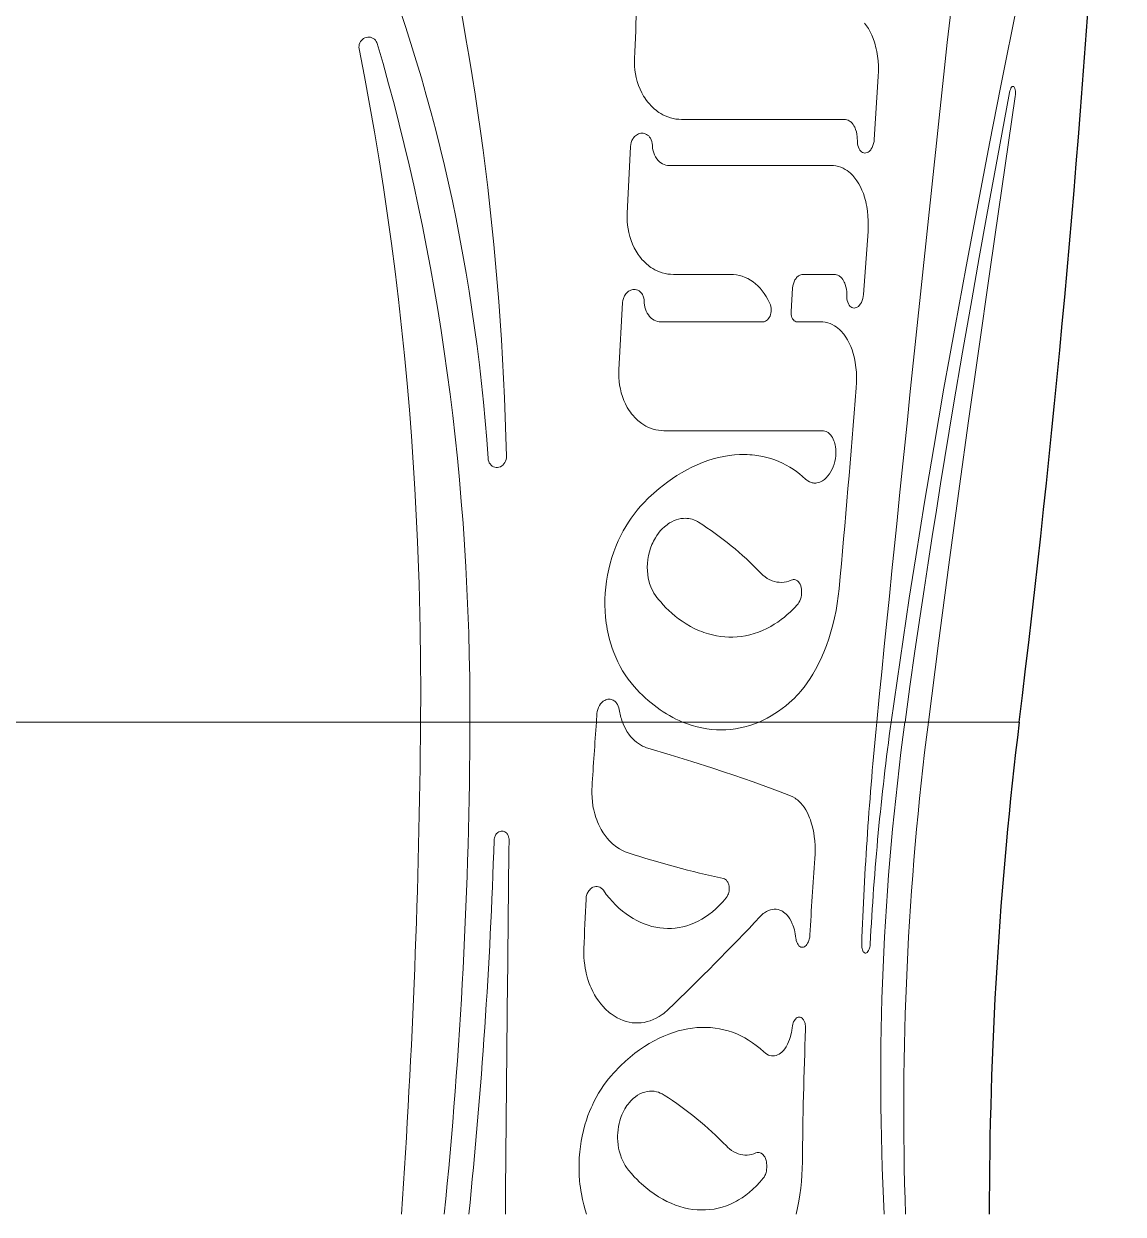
# Model space of a CAD drawing. Extents: x -234 to 800, y -95 to 506.
# Drawn here: x 626.16 to 658.99, y 82.52 to 118.06 of the extents above; entities that cross this region are included whole.
import ezdxf

# ---------------------------------------------------------------- set-up
doc = ezdxf.new("R2010")
doc.units = 0
doc.header["$LTSCALE"] = 7
doc.header["$MEASUREMENT"] = 0
doc.layers.add('3', color=3, linetype='CONTINUOUS', lineweight=30)
doc.layers.add('8', color=252, linetype='CONTINUOUS', lineweight=15)

msp = doc.modelspace()

# ---------------------------------------------------------------- linework, layer by layer
at = {"layer": '3'}
for centre, radius, start, end in [((239.9912, 148.1247), 419, 353.02135, 0), ((775.9112, 82.5247), 120.92, 173.02135, 180)]:
    msp.add_arc(centre, radius, start, end, dxfattribs=at)
at = {"layer": '8', "lineweight": 13, "ltscale": 0.046924}
msp.add_line((651.6764, 116.4833), (651.558, 114.61), dxfattribs=at)
at = {"layer": '8', "lineweight": 13, "ltscale": 0.121439}
msp.add_line((650.6637, 115.2045), (645.8061, 115.2045), dxfattribs=at)
at = {"layer": '8', "lineweight": 13, "ltscale": 0.050277}
msp.add_line((644.183, 112.3915), (644.2807, 114.4002), dxfattribs=at)
at = {"layer": '8', "lineweight": 13, "ltscale": 0.120695}
msp.add_line((645.4388, 113.8275), (650.2666, 113.8275), dxfattribs=at)
at = {"layer": '8', "lineweight": 13, "ltscale": 0.046953}
msp.add_line((651.3714, 111.8561), (651.2361, 109.9828), dxfattribs=at)
at = {"layer": '8', "lineweight": 13, "ltscale": 0.042661}
msp.add_line((647.2662, 110.5773), (645.5598, 110.5773), dxfattribs=at)
at = {"layer": '8', "lineweight": 13, "ltscale": 0.023399}
msp.add_line((650.3584, 110.5773), (649.4225, 110.5773), dxfattribs=at)
at = {"layer": '8', "lineweight": 13, "ltscale": 0.017475}
msp.add_line((649.1204, 110.1717), (649.0728, 109.4743), dxfattribs=at)
at = {"layer": '8', "lineweight": 13, "ltscale": 0.050294}
msp.add_line((643.9343, 107.7265), (644.0451, 109.7352), dxfattribs=at)
at = {"layer": '8', "lineweight": 13, "ltscale": 0.076218}
msp.add_line((645.1844, 109.1625), (648.2331, 109.1625), dxfattribs=at)
at = {"layer": '8', "lineweight": 13, "ltscale": 0.017216}
msp.add_line((649.2619, 109.1625), (649.9506, 109.1625), dxfattribs=at)
at = {"layer": '8', "lineweight": 13, "ltscale": 0.118176}
msp.add_line((650.0054, 105.9123), (645.2784, 105.9123), dxfattribs=at)
at = {"layer": '8', "lineweight": 13, "ltscale": 0.00641}
msp.add_line((643.2607, 97.2165), (643.279, 97.4722), dxfattribs=at)
at = {"layer": '8', "lineweight": 13}
msp.add_line((655.887, 97.2165), (610.9186, 97.2165), dxfattribs=at)
for points in [[(656.3682, 121.416), (655.8519, 118.7981), (655.3301, 116.1574), (655.0129, 114.5379), (654.6982, 112.9112), (654.4987, 111.8652), (654.3012, 110.8166), (653.9697, 109.021), (653.8035, 108.1013), (653.6397, 107.18), (653.4851, 106.2959), (653.333, 105.4105), (653.0599, 103.7785), (652.9268, 102.9609), (652.796, 102.1425), (652.6045, 100.9133), (652.4186, 99.6824), (652.2384, 98.4501), (652.0642, 97.2165)], [(651.2643, 118.0827), (651.3259, 118.0014), (651.3828, 117.9137), (651.435, 117.8202), (651.4822, 117.7214), (651.5245, 117.6178), (651.5618, 117.5099), (651.5815, 117.4442), (651.5995, 117.3774), (651.6161, 117.3076), (651.6308, 117.2368), (651.6544, 117.0944), (651.6708, 116.9492), (651.6801, 116.802), (651.6822, 116.7226), (651.6822, 116.643), (651.6764, 116.4833)], [(636.178, 117.3136), (636.1728, 117.3571), (636.1744, 117.4016), (636.1827, 117.4457), (636.1972, 117.4879), (636.2179, 117.5272), (636.2441, 117.5627), (636.2755, 117.5939), (636.3112, 117.62), (636.3504, 117.6405), (636.3918, 117.6546), (636.4339, 117.6619), (636.4764, 117.6625), (636.5186, 117.6563), (636.5598, 117.6435), (636.5983, 117.6246), (636.633, 117.5999), (636.6634, 117.5699), (636.6889, 117.5353), (636.7067, 117.5017), (636.7199, 117.466)], [(638.0127, 97.2165), (638.0162, 98.1368), (638.0119, 99.057), (637.9997, 99.9768), (637.9796, 100.8964), (637.9665, 101.356), (637.9514, 101.8156), (637.9208, 102.6031), (637.8842, 103.3902), (637.8416, 104.1769), (637.7928, 104.9631), (637.7379, 105.7489), (637.6769, 106.534), (637.6096, 107.3186), (637.5307, 108.1569), (637.4446, 108.9945), (637.3512, 109.8312), (637.2506, 110.667), (637.1426, 111.5018), (637.0272, 112.3355), (636.9044, 113.1682), (636.7741, 113.9998), (636.6364, 114.8302), (636.4911, 115.6593), (636.3383, 116.4871), (636.178, 117.3136)], [(645.8061, 115.2045), (645.7216, 115.2076), (645.6375, 115.2168), (645.5541, 115.232), (645.4717, 115.2533), (645.3905, 115.2805), (645.311, 115.3135), (645.2487, 115.3439), (645.1878, 115.3779), (645.1284, 115.4153), (645.0849, 115.4455), (645.0424, 115.4775), (645.0008, 115.5114), (644.9602, 115.5471), (644.8998, 115.6055), (644.8422, 115.6677), (644.7876, 115.7335), (644.7361, 115.8027), (644.7036, 115.8507), (644.6726, 115.9), (644.6151, 116.0023), (644.564, 116.1093), (644.5195, 116.2204), (644.4817, 116.335), (644.4507, 116.4525), (644.4283, 116.5633), (644.412, 116.6758), (644.4017, 116.7895), (644.3975, 116.904), (644.3995, 117.0187)], [(652.4761, 97.2165), (652.6228, 98.2731), (652.7733, 99.329), (652.9276, 100.3839), (653.0457, 101.1744), (653.1659, 101.9643), (653.288, 102.7535), (653.4121, 103.542), (653.5382, 104.3296), (653.666, 105.1164), (653.9269, 106.6873), (654.1943, 108.254), (654.4674, 109.8163), (654.6931, 111.0837), (654.9216, 112.3477), (655.2959, 114.3877), (655.5976, 116.012)], [(655.768, 115.8857), (655.2676, 112.4539), (655.0188, 110.7333), (654.6494, 108.1473), (654.3761, 106.2042), (654.1068, 104.2585), (653.7885, 101.9134), (653.4772, 99.5658), (653.1733, 97.2165)], [(655.5976, 116.012), (655.6084, 116.0596), (655.6225, 116.1024), (655.6399, 116.1398), (655.6572, 116.1652), (655.6664, 116.1752), (655.676, 116.183), (655.6855, 116.1883), (655.695, 116.1911), (655.7094, 116.1902), (655.7232, 116.183), (655.7357, 116.17), (655.7466, 116.1521), (655.7559, 116.1298), (655.7661, 116.0916), (655.7725, 116.0488), (655.7753, 116.0022), (655.7741, 115.944), (655.768, 115.8857)], [(651.0528, 114.5791), (651.0524, 114.6311), (651.0494, 114.6825), (651.0397, 114.761), (651.0237, 114.8366), (651.0015, 114.9084), (650.988, 114.9425), (650.9731, 114.9752), (650.9508, 115.0162), (650.926, 115.0541), (650.8987, 115.0885), (650.8787, 115.1098), (650.8577, 115.1291), (650.8359, 115.1464), (650.8132, 115.1615), (650.7776, 115.1802), (650.7406, 115.1937), (650.7025, 115.2018), (650.6637, 115.2045)], [(644.2807, 114.4002), (644.2875, 114.4605), (644.302, 114.5197), (644.3121, 114.5487), (644.3241, 114.5767), (644.3377, 114.6034), (644.3529, 114.6289), (644.3756, 114.6606), (644.401, 114.6898), (644.4286, 114.7159), (644.4578, 114.7383), (644.4887, 114.7571), (644.521, 114.7721), (644.5539, 114.7831), (644.5876, 114.79), (644.6214, 114.7928), (644.6546, 114.7914), (644.6874, 114.7858), (644.7194, 114.7761), (644.7564, 114.7592), (644.7909, 114.7369), (644.8224, 114.7097), (644.8504, 114.678), (644.8747, 114.6424), (644.8987, 114.5947), (644.9164, 114.5434), (644.9275, 114.4892), (644.9321, 114.4335)], [(644.9321, 114.4335), (644.9347, 114.3841), (644.9403, 114.3352), (644.9532, 114.2687), (644.9719, 114.2044), (644.9963, 114.1429), (645.0261, 114.0851), (645.0611, 114.0315), (645.101, 113.9829), (645.1453, 113.94), (645.1889, 113.9065), (645.2352, 113.8785), (645.2839, 113.8564), (645.3344, 113.8404), (645.3863, 113.8308), (645.4388, 113.8275)], [(651.558, 114.61), (651.5509, 114.5471), (651.538, 114.4851), (651.5196, 114.426), (651.4957, 114.3709), (651.4675, 114.3221), (651.4516, 114.2999), (651.4348, 114.2796), (651.4062, 114.2515), (651.3755, 114.229), (651.3432, 114.2126), (651.31, 114.203), (651.2757, 114.2005), (651.242, 114.2056), (651.2094, 114.2182), (651.1801, 114.2367), (651.1531, 114.2611), (651.1289, 114.2909), (651.1078, 114.3252), (651.0858, 114.3739), (651.0693, 114.4271), (651.0596, 114.4762), (651.0541, 114.5272), (651.0528, 114.5791)], [(650.2666, 113.8275), (650.3412, 113.8242), (650.4149, 113.8142), (650.4873, 113.7976), (650.5581, 113.7744), (650.6272, 113.7448), (650.6941, 113.7088), (650.746, 113.6756), (650.7963, 113.6387), (650.8449, 113.598), (650.88, 113.5654), (650.9141, 113.5307), (650.9474, 113.4939), (650.9796, 113.4553), (651.0397, 113.3739), (651.0952, 113.2862), (651.1458, 113.1926), (651.1916, 113.0938), (651.2324, 112.9901), (651.2683, 112.8823), (651.287, 112.817), (651.304, 112.7505), (651.3198, 112.6804), (651.3337, 112.6093), (651.3556, 112.467), (651.3704, 112.322), (651.3782, 112.1749), (651.3795, 112.0955), (651.3788, 112.0158), (651.3714, 111.8561)], [(645.5598, 110.5773), (645.4763, 110.5804), (645.3933, 110.5896), (645.311, 110.6048), (645.2297, 110.6261), (645.1497, 110.6533), (645.0714, 110.6863), (645.0101, 110.7168), (644.9501, 110.7508), (644.8917, 110.7882), (644.849, 110.8184), (644.8073, 110.8503), (644.7664, 110.8843), (644.7265, 110.92), (644.6737, 110.9717), (644.623, 111.0265), (644.5747, 111.0842), (644.5401, 111.1292), (644.5069, 111.1758), (644.4448, 111.273), (644.3888, 111.3754), (644.3391, 111.4824), (644.2959, 111.5933), (644.2594, 111.7078), (644.2297, 111.8252), (644.2084, 111.936), (644.193, 112.0485), (644.1836, 112.1623), (644.1803, 112.2768), (644.183, 112.3915)], [(648.455, 109.6686), (648.4184, 109.7517), (648.3784, 109.8321), (648.3275, 109.9224), (648.2723, 110.0082), (648.213, 110.089), (648.1496, 110.1646), (648.0821, 110.2349), (648.0125, 110.2981), (647.9394, 110.3554), (647.8633, 110.4065), (647.7842, 110.4513), (647.7026, 110.4895), (647.6186, 110.521), (647.5327, 110.5456), (647.445, 110.5632), (647.3561, 110.5738), (647.2662, 110.5773)], [(649.4225, 110.5773), (649.3944, 110.5752), (649.3661, 110.5687), (649.3382, 110.5581), (649.3178, 110.5476), (649.2981, 110.5351), (649.2779, 110.5196), (649.2585, 110.502), (649.2394, 110.4818), (649.2215, 110.4596), (649.1899, 110.4113), (649.1637, 110.3577), (649.1428, 110.2982), (649.1282, 110.2355), (649.1204, 110.1717)], [(650.7369, 109.9519), (650.737, 110.0039), (650.7345, 110.0554), (650.7257, 110.1337), (650.7106, 110.2093), (650.6894, 110.2811), (650.6764, 110.3152), (650.6619, 110.3478), (650.6403, 110.3889), (650.6162, 110.4269), (650.5895, 110.4612), (650.57, 110.4825), (650.5494, 110.5019), (650.5281, 110.5191), (650.5058, 110.5343), (650.4708, 110.553), (650.4344, 110.5664), (650.3968, 110.5746), (650.3584, 110.5773)], [(644.0451, 109.7352), (644.0523, 109.7955), (644.067, 109.8546), (644.0773, 109.8838), (644.0894, 109.912), (644.1029, 109.9385), (644.118, 109.9638), (644.1407, 109.9955), (644.1659, 110.0247), (644.1935, 110.0509), (644.2224, 110.0732), (644.253, 110.0921), (644.2851, 110.1071), (644.3178, 110.1181), (644.3511, 110.125), (644.3845, 110.1278), (644.4239, 110.1255), (644.4625, 110.1173), (644.4997, 110.1033), (644.5347, 110.0837), (644.5671, 110.059), (644.5919, 110.0344), (644.6143, 110.0068), (644.6339, 109.9765), (644.6468, 109.9522), (644.658, 109.9267), (644.6753, 109.8728), (644.6849, 109.8214), (644.6886, 109.7685)], [(651.2361, 109.9828), (651.2285, 109.9199), (651.2151, 109.858), (651.1963, 109.7988), (651.1723, 109.7437), (651.1439, 109.6949), (651.1112, 109.6524), (651.0827, 109.6243), (651.0522, 109.6018), (651.0201, 109.5854), (650.9871, 109.5758), (650.9533, 109.5733), (650.92, 109.5784), (650.8879, 109.591), (650.8592, 109.6096), (650.8328, 109.634), (650.8092, 109.6637), (650.7886, 109.6981), (650.7674, 109.7468), (650.7517, 109.7999), (650.7425, 109.849), (650.7376, 109.9), (650.7369, 109.9519)], [(644.6886, 109.7685), (644.6908, 109.7191), (644.696, 109.6701), (644.7082, 109.6037), (644.7262, 109.5395), (644.7498, 109.4781), (644.7788, 109.4202), (644.8129, 109.3666), (644.8519, 109.318), (644.8954, 109.275), (644.9381, 109.2416), (644.9837, 109.2136), (645.0316, 109.1914), (645.0814, 109.1755), (645.1325, 109.1658), (645.1844, 109.1625)], [(648.2331, 109.1625), (648.2515, 109.1636), (648.27, 109.1667), (648.2883, 109.172), (648.3064, 109.1792), (648.3411, 109.1992), (648.373, 109.2259), (648.4005, 109.2572), (648.4248, 109.2934), (648.4453, 109.3335), (648.4618, 109.3768), (648.4738, 109.422), (648.481, 109.4684), (648.4834, 109.5206), (648.4798, 109.5726), (648.4704, 109.6225), (648.455, 109.6686)], [(649.0728, 109.4743), (649.0721, 109.4256), (649.0768, 109.3773), (649.0868, 109.3309), (649.101, 109.2901), (649.1198, 109.2534), (649.1429, 109.2217), (649.1691, 109.1967), (649.1983, 109.178), (649.2296, 109.1664), (649.2619, 109.1625)], [(649.9506, 109.1625), (650.0242, 109.1592), (650.0969, 109.1492), (650.1682, 109.1326), (650.2379, 109.1094), (650.3058, 109.0797), (650.3716, 109.0438), (650.4225, 109.0106), (650.4718, 108.9736), (650.5194, 108.9329), (650.5537, 108.9003), (650.5869, 108.8657), (650.6195, 108.8288), (650.6509, 108.7902), (650.7095, 108.7087), (650.7634, 108.6209), (650.8125, 108.5273), (650.8567, 108.4283), (650.8959, 108.3247), (650.9302, 108.2169), (650.9483, 108.1503), (650.9647, 108.0826), (650.992, 107.944), (651.0122, 107.8019), (651.0253, 107.657), (651.0315, 107.51), (651.0304, 107.3509), (651.0216, 107.1911)], [(645.2784, 105.9123), (645.1961, 105.9154), (645.1143, 105.9246), (645.0332, 105.9399), (644.9532, 105.9612), (644.8746, 105.9884), (644.7976, 106.0214), (644.7373, 106.0519), (644.6785, 106.0859), (644.6211, 106.1233), (644.5794, 106.1534), (644.5386, 106.1853), (644.4984, 106.2194), (644.4593, 106.2551), (644.4075, 106.3069), (644.358, 106.3617), (644.3108, 106.4195), (644.277, 106.4645), (644.2445, 106.5111), (644.1841, 106.6084), (644.1297, 106.7107), (644.0815, 106.8176), (644.0398, 106.9285), (644.0046, 107.0428), (643.9762, 107.16), (643.9559, 107.2709), (643.9416, 107.3835), (643.9332, 107.4973), (643.9307, 107.6118), (643.9343, 107.7265)], [(650.2654, 104.6921), (650.3021, 104.7622), (650.3338, 104.837), (650.3603, 104.9154), (650.3814, 104.9967), (650.3969, 105.0799), (650.4068, 105.164), (650.4109, 105.2572), (650.4079, 105.3495), (650.3975, 105.4396), (650.3894, 105.4837), (650.3795, 105.5267), (650.3678, 105.568), (650.3543, 105.6077), (650.3334, 105.6585), (650.3092, 105.706), (650.282, 105.7496), (650.2638, 105.7743), (650.2444, 105.7972), (650.224, 105.8184), (650.2027, 105.8376), (650.1804, 105.8547), (650.1573, 105.8698), (650.1212, 105.8883), (650.0836, 105.9016), (650.0449, 105.9096), (650.0054, 105.9123)], [(644.6685, 103.7528), (644.8197, 103.9044), (644.975, 104.0491), (645.0541, 104.1187), (645.1342, 104.1865), (645.2641, 104.291), (645.3961, 104.3906), (645.5301, 104.4851), (645.6659, 104.5743), (645.8034, 104.6582), (645.9578, 104.7449), (646.1138, 104.8246), (646.2711, 104.8972), (646.4294, 104.9624), (646.5885, 105.02), (646.7482, 105.0701), (646.908, 105.1123), (647.0678, 105.1466), (647.2273, 105.1729), (647.382, 105.1906), (647.5359, 105.2005), (647.6886, 105.2025), (647.7647, 105.2005), (647.8404, 105.1965), (647.9153, 105.1906), (647.9897, 105.1827), (648.113, 105.165), (648.2348, 105.1417), (648.355, 105.113), (648.4735, 105.0787), (648.59, 105.0389), (648.7045, 104.9936), (648.816, 104.9434), (648.9253, 104.8878), (649.0323, 104.8271), (649.1367, 104.7612), (649.2334, 104.6941), (649.3277, 104.6224), (649.4196, 104.5464), (649.5088, 104.4662)], [(640.5769, 105.1489), (640.5747, 105.1007), (640.5657, 105.0524), (640.5502, 105.0057), (640.5289, 104.9621), (640.5021, 104.9227), (640.4702, 104.8883), (640.4344, 104.8598), (640.395, 104.8374), (640.3532, 104.8219), (640.3104, 104.8141), (640.2681, 104.8139), (640.2264, 104.8213), (640.1862, 104.836), (640.1487, 104.8577), (640.1152, 104.8856), (640.0865, 104.9191), (640.064, 104.9556), (640.0466, 104.9959), (640.0347, 105.0387), (640.0288, 105.0827)], [(649.5088, 104.4662), (649.5413, 104.4382), (649.5753, 104.4137), (649.6252, 104.3855), (649.6509, 104.3743), (649.6771, 104.3651), (649.7037, 104.3578), (649.7306, 104.3525), (649.7578, 104.3492), (649.7851, 104.348), (649.8126, 104.3488), (649.84, 104.3516), (649.8948, 104.3633), (649.9353, 104.3772), (649.9751, 104.3952), (650.0141, 104.4173), (650.0428, 104.4365), (650.0708, 104.4577), (650.0981, 104.481), (650.1247, 104.5062), (650.1753, 104.5619), (650.2223, 104.6242), (650.2654, 104.6921)], [(644.3883, 98.2753), (644.2955, 98.3848), (644.2072, 98.5001), (644.1235, 98.6209), (644.0446, 98.7467), (643.9708, 98.8774), (643.9021, 99.0125), (643.8387, 99.1517), (643.7807, 99.2947), (643.7354, 99.42), (643.6942, 99.5477), (643.6572, 99.6775), (643.6244, 99.8092), (643.605, 99.8977), (643.5875, 99.9869), (643.5718, 100.0773), (643.558, 100.1683), (643.5364, 100.3512), (643.5229, 100.5284), (643.5166, 100.7067), (643.5175, 100.8856), (643.5256, 101.0648), (643.5408, 101.2438), (643.5632, 101.4224), (643.5926, 101.5999), (643.629, 101.7761), (643.6724, 101.9506), (643.7226, 102.1229), (643.7795, 102.2927), (643.8429, 102.4596), (643.9129, 102.6232), (643.9891, 102.7831), (644.0603, 102.9188), (644.1361, 103.0512), (644.2162, 103.1801), (644.3006, 103.3051), (644.3871, 103.4234), (644.4774, 103.5377), (644.5713, 103.6476), (644.6685, 103.7528)], [(645.0669, 100.9356), (645.0219, 100.996), (644.9804, 101.0602), (644.9425, 101.1279), (644.9084, 101.1988), (644.8879, 101.2473), (644.8692, 101.2969), (644.8519, 101.3483), (644.8366, 101.4007), (644.8114, 101.5072), (644.7936, 101.6165), (644.7832, 101.7278), (644.7802, 101.8402), (644.7846, 101.9532), (644.7967, 102.069), (644.8164, 102.1838), (644.8436, 102.297), (644.8782, 102.4078), (644.9199, 102.5154), (644.9435, 102.5681), (644.9688, 102.6198), (644.9954, 102.6695), (645.0235, 102.718), (645.069, 102.7887), (645.1178, 102.856), (645.1699, 102.9197), (645.2249, 102.9794), (645.2959, 103.0466), (645.3706, 103.1068), (645.4092, 103.1342), (645.4486, 103.1596), (645.513, 103.1962), (645.5789, 103.2275), (645.646, 103.2532), (645.714, 103.2733), (645.7825, 103.2875), (645.8221, 103.2929), (645.8616, 103.2964), (645.9143, 103.2978), (645.9666, 103.2957), (646.0185, 103.2899), (646.0697, 103.2805), (646.1202, 103.2675), (646.1697, 103.251), (646.2061, 103.2363), (646.2418, 103.2197), (646.2769, 103.2011), (646.3112, 103.1807)], [(648.1683, 101.6623), (648.2304, 101.6022), (648.2959, 101.5486), (648.3645, 101.502), (648.4356, 101.4628), (648.4718, 101.4461), (648.5085, 101.4314), (648.5781, 101.4093), (648.6488, 101.3943), (648.7203, 101.3863), (648.7922, 101.3854), (648.8643, 101.3917), (648.9362, 101.405), (649.0076, 101.4254), (649.0781, 101.4525)], [(649.0781, 101.4525), (649.1158, 101.4649), (649.1349, 101.4681), (649.154, 101.4692), (649.1791, 101.4676), (649.2036, 101.4623), (649.2273, 101.4534), (649.2446, 101.4443), (649.2612, 101.4332), (649.2921, 101.4055), (649.3193, 101.3713), (649.3423, 101.3315), (649.3615, 101.2851), (649.376, 101.2345), (649.3857, 101.1795), (649.3901, 101.1226), (649.3893, 101.0631), (649.3833, 101.0034), (649.372, 100.9441), (649.3557, 100.8867), (649.3354, 100.8337), (649.3109, 100.7845), (649.2825, 100.7399), (649.2502, 100.7004)], [(649.2502, 100.7004), (649.1901, 100.6372), (649.1289, 100.5758), (649.0458, 100.4969), (648.961, 100.4214), (648.8746, 100.3496), (648.7755, 100.2731), (648.6745, 100.2014), (648.5717, 100.1345), (648.4672, 100.0727), (648.3457, 100.0084), (648.2223, 99.9509), (648.0972, 99.9004), (647.9705, 99.857), (647.8425, 99.8209), (647.7133, 99.7921), (647.5832, 99.7708), (647.4616, 99.7576), (647.3397, 99.751), (647.2175, 99.7508), (647.0953, 99.7571), (646.9732, 99.7698), (646.8515, 99.789), (646.7303, 99.8146), (646.6099, 99.8464), (646.5417, 99.8674), (646.4739, 99.8903), (646.4059, 99.9154), (646.3383, 99.9426), (646.205, 100.0025), (646.0738, 100.0701), (645.9448, 100.1453), (645.8183, 100.2278), (645.7159, 100.3013), (645.6156, 100.3796), (645.5173, 100.4624), (645.4214, 100.5497), (645.3392, 100.6299), (645.2588, 100.7134), (645.1805, 100.8001), (645.1231, 100.867), (645.0669, 100.9356)], [(650.5085, 101.1888), (650.4852, 100.9719), (650.4549, 100.7556), (650.4178, 100.5406), (650.3738, 100.3273), (650.3231, 100.1162), (650.2657, 99.908), (650.2017, 99.7031), (650.1311, 99.5022), (650.054, 99.3059), (650.0128, 99.209), (649.9699, 99.1135), (649.9261, 99.0206), (649.8807, 98.9293), (649.8044, 98.7855), (649.7241, 98.6462), (649.64, 98.5116), (649.5521, 98.3821), (649.4605, 98.2579), (649.3559, 98.1285), (649.302, 98.0664), (649.2471, 98.0062), (649.1722, 97.9289), (649.0957, 97.8553), (649.0175, 97.7854)], [(643.279, 97.4722), (643.2868, 97.5333), (643.3016, 97.5934), (643.323, 97.6514), (643.3507, 97.7056), (643.384, 97.7546), (643.4224, 97.7981), (643.4434, 97.8175), (643.4654, 97.8351), (643.4873, 97.85), (643.5099, 97.863), (643.5412, 97.8774), (643.5734, 97.8881), (643.6061, 97.895), (643.6382, 97.8978), (643.6702, 97.8966), (643.7018, 97.8915), (643.7325, 97.8826), (643.7621, 97.8698), (643.7901, 97.8535), (643.8103, 97.8388), (643.8293, 97.8222), (643.8472, 97.8038), (643.8638, 97.7837), (643.8929, 97.7392), (643.916, 97.6897), (643.9318, 97.6408), (643.9423, 97.5895)], [(644.0378, 97.2165), (644.0594, 97.1618), (644.0816, 97.1108), (644.1276, 97.0181), (644.175, 96.9364), (644.2284, 96.857), (644.2839, 96.7858), (644.3409, 96.7219), (644.3988, 96.6653), (644.4573, 96.6154), (644.5164, 96.5715), (644.5761, 96.5332), (644.6362, 96.5002), (644.676, 96.4812), (644.7159, 96.4643), (644.7569, 96.449), (644.7981, 96.4359)], [(648.1205, 97.2165), (647.98, 97.1602), (647.8391, 97.1118), (647.6978, 97.0711), (647.5562, 97.038), (647.4144, 97.0124), (647.2721, 96.9942), (647.1296, 96.9833), (646.9867, 96.9796), (646.8434, 96.9833), (646.6999, 96.9942), (646.556, 97.0125), (646.4118, 97.0381), (646.2674, 97.0712), (646.1227, 97.1118), (645.9778, 97.1602), (645.8327, 97.2165)], [(644.7981, 96.4359), (645.4632, 96.2376), (646.1104, 96.0375), (646.7392, 95.8356), (647.0531, 95.7317), (647.3619, 95.6274), (647.6528, 95.527), (647.939, 95.4263), (648.3213, 95.2882), (648.6945, 95.1493), (649.0585, 95.0096)], [(644.2101, 93.3108), (644.1245, 93.3419), (644.0394, 93.3803), (643.9551, 93.4264), (643.8714, 93.4808), (643.8289, 93.5119), (643.7865, 93.5455), (643.7461, 93.5802), (643.7058, 93.6173), (643.6437, 93.6802), (643.5826, 93.7495), (643.5226, 93.8261), (643.4638, 93.9109), (643.4058, 94.0061), (643.3496, 94.1124), (643.3222, 94.1707), (643.2955, 94.2328), (643.2695, 94.2992), (643.2445, 94.3702), (643.2122, 94.4761), (643.183, 94.5933), (643.1699, 94.6566), (643.158, 94.7233), (643.1422, 94.8371), (643.1312, 94.9608), (643.1264, 95.0932), (643.1288, 95.2318), (643.1311, 95.2757)], [(649.0585, 95.0096), (649.1276, 94.9784), (649.1951, 94.9392), (649.2284, 94.9163), (649.2613, 94.8913), (649.3131, 94.8465), (649.364, 94.7952), (649.414, 94.7371), (649.4629, 94.6713), (649.5107, 94.5972), (649.5599, 94.5081), (649.6068, 94.4078), (649.6293, 94.3527), (649.6512, 94.2938), (649.6792, 94.2084), (649.7056, 94.114), (649.7302, 94.0091), (649.7494, 93.9085), (649.7661, 93.7971), (649.7795, 93.6735), (649.7889, 93.5264), (649.7912, 93.4445), (649.7914, 93.3585), (649.7896, 93.2755), (649.7827, 93.1465)], [(640.2074, 93.6899), (640.2103, 93.7237), (640.2161, 93.7544), (640.2256, 93.7863), (640.2364, 93.8128), (640.2479, 93.835), (640.2596, 93.8539), (640.2834, 93.8844), (640.2999, 93.9011), (640.3167, 93.9153), (640.3505, 93.937), (640.3839, 93.951), (640.4168, 93.9586), (640.4496, 93.9603), (640.482, 93.9562), (640.506, 93.9493), (640.5293, 93.939), (640.5589, 93.92), (640.5747, 93.9064), (640.5904, 93.8898), (640.6035, 93.8729), (640.6162, 93.8529), (640.6295, 93.826), (640.6413, 93.7927), (640.6495, 93.754), (640.652, 93.7309), (640.6527, 93.7058)], [(647.136, 91.965), (647.1632, 92.0033), (647.1765, 92.0272), (647.1897, 92.0555), (647.2026, 92.0898), (647.2143, 92.1318), (647.2211, 92.1674), (647.2257, 92.2076), (647.2271, 92.2437), (647.226, 92.2776), (647.2214, 92.3193), (647.2148, 92.353), (647.2063, 92.3826), (647.1968, 92.4085), (647.1842, 92.4354), (647.171, 92.458), (647.1575, 92.4768), (647.1438, 92.4927), (647.1159, 92.5171), (647.0871, 92.5336), (647.0573, 92.5434)], [(642.951, 91.9262), (642.9545, 91.9665), (642.9607, 92.0036), (642.9687, 92.0365), (642.9778, 92.0654), (642.9898, 92.0961), (643.0023, 92.1226), (643.0181, 92.1508), (643.0344, 92.1754), (643.062, 92.2096), (643.0897, 92.2369), (643.1174, 92.2588), (643.1382, 92.2722), (643.1589, 92.2833), (643.2005, 92.299), (643.2412, 92.3068), (643.2815, 92.3073), (643.3213, 92.3007), (643.3604, 92.2867), (643.3975, 92.2653), (643.4159, 92.2513), (643.4341, 92.2346), (643.4518, 92.2152), (643.4692, 92.1923)], [(643.4692, 92.1923), (643.5581, 92.0707), (643.648, 91.9587), (643.7387, 91.8554), (643.83, 91.7603), (643.9348, 91.6611), (644.04, 91.5711), (644.1456, 91.4896), (644.2515, 91.4161), (644.3577, 91.3502), (644.4642, 91.2915), (644.5709, 91.2397), (644.6872, 91.1909), (644.8035, 91.1498), (644.9197, 91.1162), (645.0359, 91.09), (645.152, 91.0709), (645.2678, 91.059), (645.3836, 91.0541), (645.4991, 91.0563), (645.6144, 91.0655), (645.7296, 91.0818), (645.8445, 91.1053), (645.9591, 91.1361), (646.0734, 91.1744), (646.1875, 91.2203), (646.3011, 91.274), (646.4143, 91.3359), (646.5184, 91.4005), (646.6221, 91.4726), (646.7255, 91.5527), (646.8285, 91.6413), (646.9313, 91.739), (647.0338, 91.8467), (647.136, 91.965)], [(649.2198, 90.7598), (649.211, 90.8287), (649.2007, 90.8913), (649.1883, 90.9525), (649.1747, 91.0083), (649.1462, 91.1037), (649.129, 91.1519), (649.1111, 91.1962), (649.0741, 91.2746), (649.0361, 91.3413), (648.9972, 91.3981), (648.9574, 91.447), (648.9233, 91.4828), (648.8882, 91.5144), (648.8525, 91.5419), (648.8255, 91.5597), (648.7982, 91.5754), (648.7432, 91.6004), (648.6874, 91.6174), (648.631, 91.6267), (648.5734, 91.6285), (648.5152, 91.6226), (648.4565, 91.6091), (648.3973, 91.5876), (648.3375, 91.5579), (648.2771, 91.5193), (648.2459, 91.4958), (648.2147, 91.4696), (648.1848, 91.4419), (648.1548, 91.4115)], [(649.637, 90.8602), (649.6299, 90.7937), (649.6187, 90.7386), (649.6058, 90.6944), (649.5922, 90.6584), (649.5685, 90.6103), (649.5452, 90.5744), (649.5219, 90.5467), (649.4979, 90.525), (649.4708, 90.5073), (649.4438, 90.4964), (649.417, 90.4915), (649.3905, 90.4927), (649.3643, 90.4998), (649.3358, 90.515), (649.3082, 90.5384), (649.2948, 90.5537), (649.2815, 90.5719), (649.2618, 90.6063), (649.244, 90.6493), (649.2306, 90.6959), (649.2247, 90.7252), (649.2198, 90.7598)], [(645.4034, 88.634), (645.3599, 88.5936), (645.3164, 88.5558), (645.2716, 88.5196), (645.2267, 88.4859), (645.1381, 88.4265), (645.0494, 88.3759), (644.9604, 88.3336), (644.8711, 88.299), (644.7814, 88.2718), (644.6913, 88.2517), (644.6009, 88.2388), (644.5106, 88.2328), (644.4204, 88.2337), (644.3302, 88.2416), (644.2401, 88.2564), (644.15, 88.2782), (644.06, 88.3073), (643.9701, 88.344), (643.8802, 88.3885), (643.7904, 88.4414), (643.7007, 88.5033), (643.6558, 88.538), (643.6112, 88.575), (643.5673, 88.6142), (643.5239, 88.6558), (643.4586, 88.7241), (643.3939, 88.7996), (643.3297, 88.8832), (643.2662, 88.976), (643.2097, 89.0689), (643.1548, 89.1705), (643.1016, 89.2831), (643.0755, 89.3447), (643.0501, 89.4097), (643.0175, 89.5027), (642.9866, 89.6041), (642.958, 89.7149), (642.9425, 89.7855), (642.9282, 89.8598), (642.9118, 89.9653), (642.8989, 90.0784), (642.8902, 90.1988), (642.8868, 90.3209), (642.8889, 90.446)], [(651.4372, 90.5897), (651.4324, 90.5393), (651.4249, 90.4977), (651.4164, 90.4646), (651.4076, 90.438), (651.3975, 90.4134), (651.3875, 90.3934), (651.3677, 90.3627), (651.3475, 90.341), (651.3261, 90.3265), (651.3049, 90.3198), (651.284, 90.3204), (651.2636, 90.3283), (651.2461, 90.3418), (651.2298, 90.3613), (651.2141, 90.3892), (651.2025, 90.4187), (651.1922, 90.4578), (651.1871, 90.4879), (651.1836, 90.5264), (651.1833, 90.5738)], [(649.1036, 88.0876), (649.1123, 88.1475), (649.124, 88.1956), (649.1367, 88.2335), (649.1498, 88.2647), (649.1731, 88.308), (649.197, 88.341), (649.2121, 88.3578), (649.2273, 88.3718), (649.2572, 88.3924), (649.2866, 88.4045), (649.3156, 88.4089), (649.3443, 88.4061), (649.3729, 88.3956), (649.4011, 88.3769), (649.4152, 88.3638), (649.4289, 88.3482), (649.4418, 88.3304), (649.4545, 88.3093), (649.4733, 88.2685), (649.4821, 88.2436), (649.4904, 88.2142), (649.4971, 88.183), (649.5026, 88.1459), (649.5061, 88.1015), (649.5062, 88.0506)], [(643.6997, 86.6531), (643.7701, 86.7323), (643.8405, 86.8085), (643.9127, 86.8834), (643.9848, 86.9554), (644.1272, 87.0896), (644.2695, 87.2135), (644.4115, 87.3276), (644.5532, 87.4326), (644.6945, 87.5289), (644.8409, 87.6201), (644.9869, 87.7028), (645.1323, 87.7771), (645.277, 87.8433), (645.4209, 87.9016), (645.5641, 87.9523), (645.7063, 87.9955), (645.8475, 88.0312), (645.9877, 88.0597), (646.1269, 88.0809), (646.2646, 88.095), (646.4012, 88.1021), (646.5367, 88.1022), (646.671, 88.0954), (646.8042, 88.0815), (646.9361, 88.0606), (647.0668, 88.0325), (647.1962, 87.9973), (647.3244, 87.9547), (647.4514, 87.9047), (647.5706, 87.8502), (647.6887, 87.7886), (647.8057, 87.7197), (647.9214, 87.6434), (648.0359, 87.5593), (648.149, 87.4671), (648.2607, 87.3665)], [(648.2607, 87.3665), (648.306, 87.3283), (648.3515, 87.2983), (648.3972, 87.2757), (648.4431, 87.26), (648.4891, 87.2509), (648.5353, 87.2483), (648.5815, 87.2522), (648.6279, 87.2625), (648.6718, 87.2786), (648.7153, 87.3007), (648.7584, 87.3291), (648.801, 87.3641), (648.8433, 87.4069), (648.8862, 87.4594), (648.9292, 87.5234), (648.9506, 87.5603), (648.9718, 87.6008), (649.0014, 87.6658), (649.0298, 87.7404), (649.0569, 87.8288), (649.0706, 87.8836), (649.0833, 87.9446), (649.0946, 88.0128), (649.1036, 88.0876)], [(642.9705, 82.5247), (642.9276, 82.6593), (642.887, 82.8038), (642.8492, 82.9592), (642.814, 83.1334), (642.7979, 83.2279), (642.7834, 83.3258), (642.7713, 83.4222), (642.7611, 83.5212), (642.7488, 83.6891), (642.7426, 83.8621), (642.743, 84.0369), (642.7501, 84.2102), (642.7637, 84.3823), (642.7829, 84.547), (642.807, 84.7037), (642.8352, 84.8525), (642.8748, 85.0264), (642.9182, 85.1873), (642.9643, 85.3361), (643.0098, 85.4666), (643.0565, 85.5883), (643.1043, 85.7022), (643.1408, 85.783), (643.1777, 85.8604), (643.253, 86.0062), (643.3273, 86.1369), (643.4024, 86.2578), (643.4783, 86.3702), (643.5552, 86.4755), (643.6273, 86.5672), (643.6997, 86.6531)], [(644.2244, 83.8359), (644.1939, 83.8743), (644.164, 83.9153), (644.125, 83.9746), (644.087, 84.04), (644.0499, 84.1133), (644.0128, 84.1987), (643.9772, 84.2981), (643.9604, 84.3534), (643.9448, 84.4128), (643.9259, 84.5003), (643.9107, 84.5956), (643.9, 84.7013), (643.896, 84.7854), (643.896, 84.8713), (643.9001, 84.9566), (643.9078, 85.0387), (643.9226, 85.139), (643.941, 85.2298), (643.9621, 85.3117), (643.9849, 85.3857), (644.0048, 85.4416), (644.0254, 85.4937), (644.0684, 85.5879), (644.1125, 85.67), (644.1433, 85.7206), (644.1743, 85.767), (644.2054, 85.8098), (644.2367, 85.8493), (644.2999, 85.9199), (644.3631, 85.98), (644.4265, 86.0313), (644.4906, 86.0751), (644.5619, 86.1153), (644.633, 86.147), (644.7038, 86.1708), (644.7744, 86.1871), (644.8446, 86.1961), (644.9145, 86.198), (644.9841, 86.1928), (645.0533, 86.1805), (645.112, 86.1642), (645.1704, 86.1424), (645.2285, 86.1147), (645.2862, 86.081)], [(647.1423, 84.5626), (647.1866, 84.5195), (647.2311, 84.4807), (647.2977, 84.4301), (647.3645, 84.3878), (647.4312, 84.3533), (647.4978, 84.3262), (647.5642, 84.3061), (647.6305, 84.2927), (647.6967, 84.2861), (647.7628, 84.286), (647.8287, 84.2925), (647.8944, 84.3056), (647.9601, 84.3257), (648.0255, 84.3528)], [(648.0255, 84.3528), (648.0579, 84.3645), (648.0902, 84.3694), (648.1222, 84.3678), (648.154, 84.3595), (648.1856, 84.3443), (648.2171, 84.3213), (648.2405, 84.2981), (648.2635, 84.2691), (648.2862, 84.2325), (648.3076, 84.1872), (648.3179, 84.1597), (648.3278, 84.1279), (648.3369, 84.0904), (648.3447, 84.0457), (648.3503, 83.9863), (648.3507, 83.9201), (648.3455, 83.8581), (648.3366, 83.8058), (648.3284, 83.7718), (648.3195, 83.742), (648.3066, 83.7068), (648.2934, 83.6769), (648.2699, 83.6346), (648.2456, 83.6007)], [(648.2456, 83.6007), (648.1423, 83.4797), (648.038, 83.3689), (647.9328, 83.2677), (647.8267, 83.1755), (647.7198, 83.0918), (647.612, 83.0162), (647.5032, 82.9484), (647.4439, 82.9147), (647.3843, 82.8832), (647.3241, 82.8536), (647.2637, 82.8261), (647.1425, 82.7775), (647.0203, 82.737), (646.8973, 82.7044), (646.7735, 82.6795), (646.6489, 82.6623), (646.5235, 82.6527), (646.3973, 82.6505), (646.2704, 82.6559), (646.1428, 82.6689), (646.0144, 82.6894), (645.8854, 82.7176), (645.7557, 82.7536), (645.6254, 82.7975), (645.4946, 82.8496), (645.3681, 82.9076), (645.2413, 82.9736), (645.1144, 83.0477), (644.9875, 83.1303), (644.8604, 83.2218), (644.7332, 83.3228), (644.6059, 83.4339), (644.5423, 83.4935), (644.4786, 83.5559), (644.3937, 83.6436), (644.3089, 83.7369), (644.2244, 83.8359)]]:
    msp.add_lwpolyline(points, dxfattribs=at)
for centre, radius, start, end in [((2859.9194, -121.6009), 2219.0999, 173.7170506, 174.341084), ((-68.1557, 148.029), 713.2297, 357.508065, 357.7748795), ((138.6619, 147.9592), 513.979, 354.77905, 355.4506), ((641.1247, 94.9416), 9.7355, 43.65611, 57.80996), ((646.7177, 100.414), 3.4922, 293.68836, 311.1826), ((645.7613, 97.856), 1.8384, 188.33324, 200.35722), ((393.1473, 99.4273), 244.8761, 356.042015, 359.482699), ((486.7198, 97.8287), 152.7684, 354.250601, 359.770375), ((757.1205, 86.7254), 106.007, 174.320402, 177.919557), ((727.6966, 86.7185), 76.3576, 172.097736, 177.094005), ((730.5726, 86.5613), 78.8207, 172.230788, 182.935487), ((744.1509, 85.6292), 91.713, 172.741672, 181.93981), ((482.1153, 98.7667), 158.1734, 354.106199, 358.160674), ((5981.3642, 35.4517), 5341.0291, 179.37507, 179.4950218), ((653.5561, 122.2819), 30.4408, 252.12053, 257.67294), ((590.4873, 145.7999), 79.2697, 313.850037, 316.676189), ((639.5509, 77.1795), 10.5894, 44.20274, 57.20597), ((642.4285, 84.1361), 6.9833, 346.65826, 359.61413)]:
    msp.add_arc(centre, radius, start, end, dxfattribs=at)
for centre, major_axis, ratio, start_param, end_param in [((-1558.6671, -782.2363), (2193.3606, 915.9354), 0.1758935, 6.214695, 6.2564108), ((414.4944, 14.096), (220.3211, 110.545), 0.4420589, 6.1002852, 6.2562013), ((-37.7496, -179.0123), (671.361, 304.8518), 0.2919822, 6.1504576, 6.2417897), ((646.5965, 101.8125), (0.8661, -4.7886), 0.7450941, 5.3997845, 5.8355066), ((713.4274, 82.5247), (0, -120.92), 0.5846044, 4.5905886, 4.606743), ((747.4213, 82.5247), (0, -120.92), 0.8105981, 4.6244345, 4.6434004), ((713.4274, 82.5247), (0, -120.92), 0.5846044, 4.6345607, 4.6468335), ((747.4213, 82.5247), (0, -120.92), 0.8105981, 4.6666742, 4.6994518)]:
    msp.add_ellipse(centre, major_axis=major_axis, ratio=ratio, start_param=start_param, end_param=end_param, dxfattribs=at)

doc.saveas('drawing.dxf')
